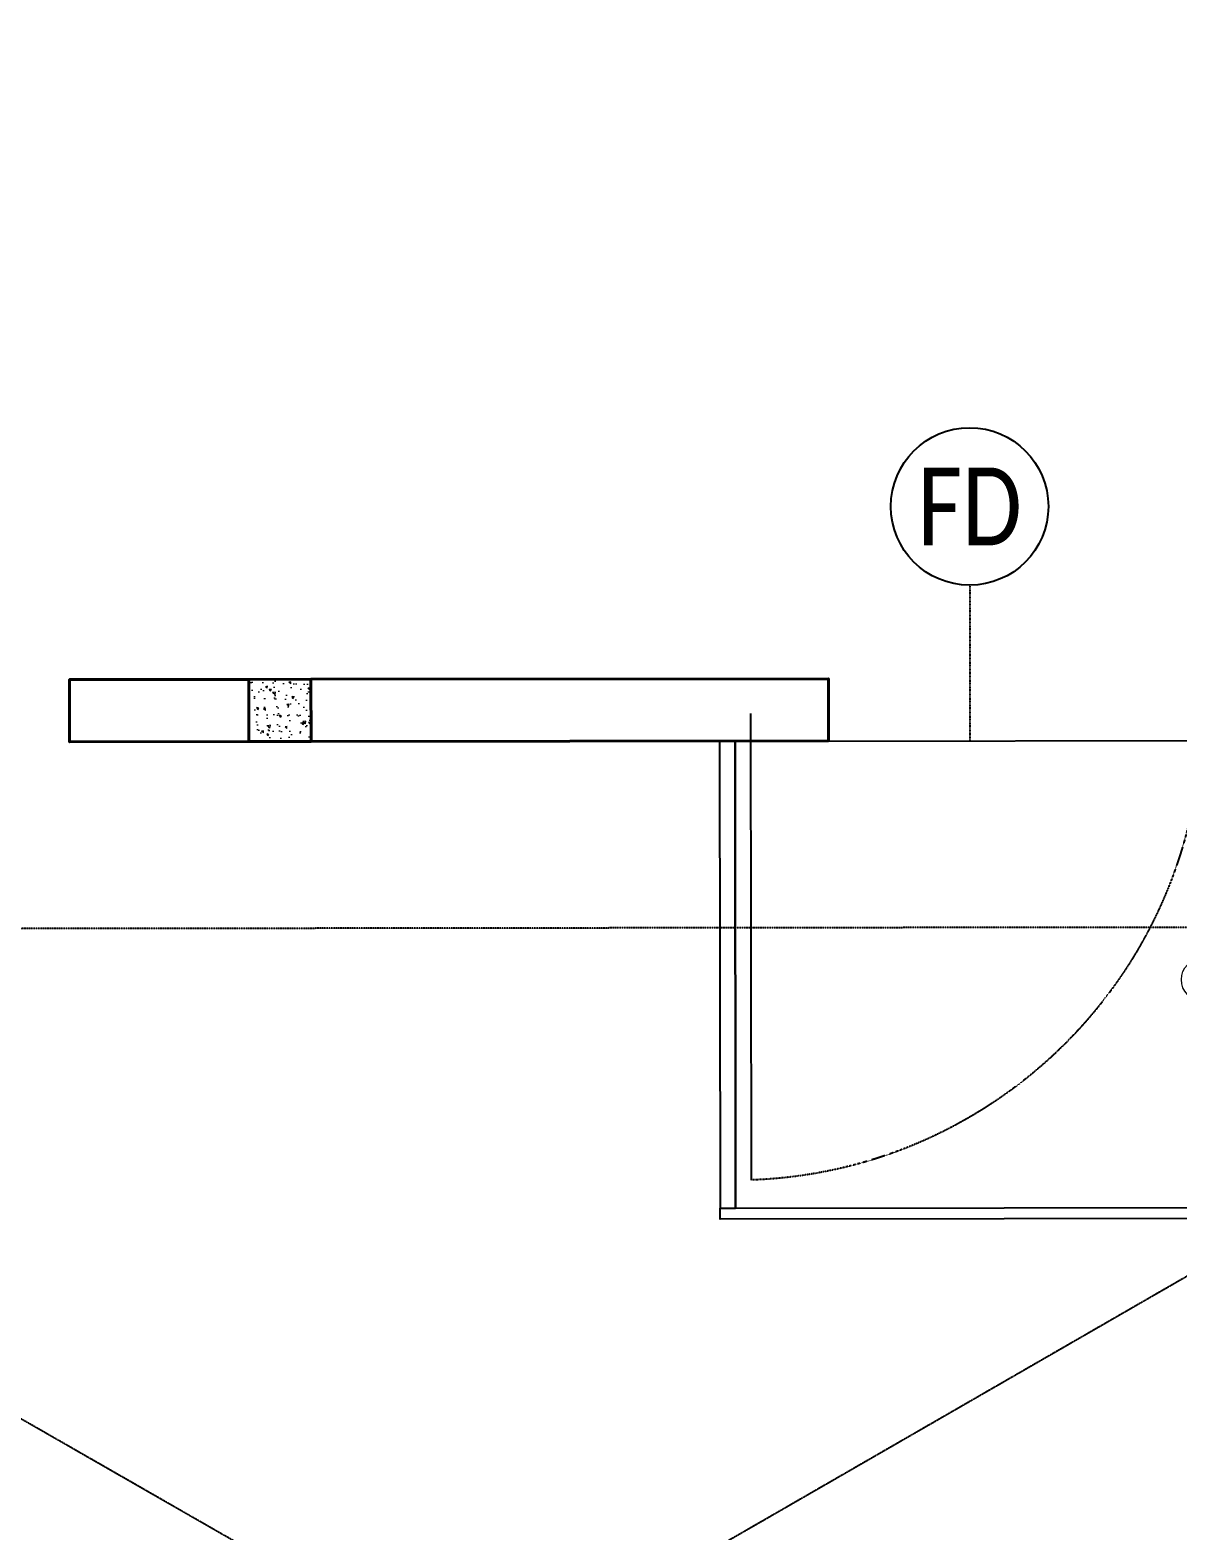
# Model space of a CAD drawing. Header units: feet. Extents: x -99009 to 3252343, y -11094690 to 9035152.
# Drawn here: x 2523095 to 2526783, y -1909078 to -1904256 of the extents above; entities that cross this region are included whole.
import ezdxf

# ---------------------------------------------------------------- set-up
doc = ezdxf.new("R2010")
doc.units = ezdxf.units.FT
doc.linetypes.add('HIDDEN', pattern=[0.375, 0.25, -0.125])
doc.linetypes.add('HIDDEN2', pattern=[0.1875, 0.125, -0.0625])
for name, color, linetype in [('1', 1, 'Continuous'), ('DOOR', 5, 'Continuous'), ('TEXT DETAILS', 190, 'Continuous')]:
    doc.layers.add(name, color=color, linetype=linetype)
for name, color, linetype, lineweight in [('ELEVATION', 2, 'Continuous', 25), ('ELEVATION 1', 254, 'Continuous', 15), ('RCC', 3, 'Continuous', 40), ('ROAD', 134, 'Continuous', 0), ('WALL', 10, 'Continuous', 40)]:
    doc.layers.add(name, color=color, linetype=linetype, lineweight=lineweight)
doc.styles.add('CALIBRI', font='calibri.ttf', dxfattribs={"width": 0.8})
doc.dimstyles.new('MERAKI 100', dxfattribs={"dimtxt": 1250, "dimasz": 500, "dimexe": 150, "dimexo": 0, "dimgap": 0, "dimtad": 0, "dimdec": 0, "dimzin": 0, "dimdsep": 46, "dimtxsty": 'CALIBRI', "dimblk": 'OPEN90', "dimcen": 0, "dimclrd": 8, "dimclre": 8, "dimclrt": 256, "dimadec": 0, "dimazin": 0, "dimtfac": 1, "dimtdec": 0, "dimtix": 1, "dimtofl": 0, "dimtmove": 0, "dimatfit": 0, "dimldrblk": 'OPEN90', "dimfxl": 1, "dimtolj": 1, "dimtzin": 0, "dimlwd": -1, "dimlwe": -1, "dimarcsym": 1})

# ---------------------------------------------------------------- blocks, each defined once
blk = doc.blocks.new('RCC COLUMN')
at = {"layer": 'ROAD'}
h = blk.add_hatch(dxfattribs=at)
h.set_pattern_fill('AR-CONC', color=252, scale=10)
h.set_pattern_definition([(50, (-23146.816, 205572.735), (71.726018, -6.275213), [7.5, -82.5]), (355, (-23146.82, 205572.735), (-13.875133, 75.219213), [6, -66]), (100.451444, (-23140.84, 205572.21), (57.850885, 68.944), [6.37402, -70.11421]), (46.1842, (-23146.82, 205592.735), (106.724133, -16.551928), [11.25, -123.75]), (96.635635, (-23137.92, 205591.36), (93.466195, 97.41186), [9.561034, -105.171376]), (351.184164, (-23146.82, 205592.73), (93.466195, 97.41186), [9, -99]), (21, (-23136.816, 205587.735), (59.690705, -40.261889), [7.5, -82.5]), (326, (-23136.82, 205587.735), (24.331533, 72.515005), [6, -66]), (71.451445, (-23131.84, 205584.38), (84.022238, 32.253115), [6.37402, -70.11421]), (37.5, (-23146.816, 205572.735), (1.2159855, 33.2893854), [0, -65.2, 0, -67, 0, -66.25]), (7.5, (-23146.816, 205572.735), (26.306954, 39.441171), [0, -38.2, 0, -63.7, 0, -25.25]), (327.5, (-23169.116, 205572.735), (53.3822436, -2.2554872), [0, -25, 0, -78, 0, -103.5]), (317.5, (-23179.116, 205572.735), (58.318617, 10.010498), [0, -32.5, 0, -51.8, 0, -73.5])])
h.paths.add_polyline_path([(-100, -115), (100, -115), (100, 85), (-100, 85)])
at = {"layer": 'RCC'}
blk.add_lwpolyline([(-100, -115), (100, -115), (100, 85), (-100, 85)], close=True, dxfattribs=at)
blk = doc.blocks.new('DOOR 123')
blk.add_lwpolyline([(-1380.7, 0), (-1380.7, 1500, -0.410737)], format="xyb")
at = {"linetype": 'HIDDEN2'}
blk.add_lwpolyline([(-1380.7, 1499.2, -0.404482), (69.3, 0)], format="xyb", dxfattribs=at)
blk = doc.blocks.new('_Open90')
at = {"color": 0, "linetype": 'ByBlock', "lineweight": -2}
for p, q in [((-0.5, 0.5), (0, 0)), ((0, 0), (-1, 0)), ((0, 0), (-0.5, -0.5))]:
    blk.add_line(p, q, dxfattribs=at)
blk = doc.blocks.new('FDEAST')
at = {"layer": 'TEXT DETAILS', "linetype": 'HIDDEN', "ltscale": 0.5}
blk.add_lwpolyline([(0, 500), (0, 0)], dxfattribs=at)
at = {"layer": 'TEXT DETAILS'}
blk.add_circle((0, 753), 253, dxfattribs=at)
at = {"layer": 'TEXT DETAILS', "insert": (0, 753), "char_height": 250, "width": 261.905, "attachment_point": 5, "style": 'CALIBRI'}
blk.add_mtext('FD', dxfattribs=at)
blk = doc.blocks.new('FFS EAST SIDE')
at = {"layer": 'ELEVATION'}
for points in [[(0.1, 0), (-49.9, 0), (-49.9, -1500.1), (0.1, -1500.1)], [(3600.1, -1500), (3600.1, -1536), (-49.9, -1536), (-49.9, -1500)]]:
    blk.add_lwpolyline(points, close=True, dxfattribs=at)
for points in [[(0, 0), (0, -1500)], [(0.1, 0), (3600.1, 0)], [(1500.1, 0), (1500.1, -1536)], [(1800.1, 0), (1800.1, -1500)], [(2100.1, 0), (2100.1, -1500)], [(2400.1, 0), (2400.1, -1500)], [(2700.1, 0), (2700.1, -1500)], [(3000.1, 0), (3000.1, -1500)], [(3300.1, 0), (3300.1, -1500)], [(3600.1, 0), (3600.1, -1500)]]:
    blk.add_lwpolyline(points, dxfattribs=at)
at = {"layer": 'ELEVATION 1'}
blk.add_circle((1500.1, -768), 67.1, dxfattribs=at)
blk.add_blockref('FDEAST', (754.6, 0))
at = {"layer": 'DOOR', "xscale": -1, "rotation": 180}
blk.add_blockref('DOOR 123', (1430.8, 89.1), dxfattribs=at)
at = {"layer": 'ELEVATION 1'}
blk.add_leader([(3600.1, -768), (1500.1, -768)], dimstyle='MERAKI 100', override={"dimtxt": 50, "dimasz": 500, "dimgap": 0, "dimtad": 0}, dxfattribs=at)

msp = doc.modelspace()

# ---------------------------------------------------------------- linework, layer by layer
at = {"layer": '1'}
msp.add_arc((2520410.24778, -1978395.99612), 100000, 84.1346387202, 194.3871675539, dxfattribs=at)
at = {"layer": 'ELEVATION', "linetype": 'HIDDEN'}
for points in [[(2529489.72448, -1893835.93596), (2529504.82485, -1907135.92729), (2520325.31233, -1907146.34951), (2520330.81886, -1911996.34638), (2529565.81291, -1911985.86127), (2529702.62054, -2004963.77257)], [(2528759.85105, -1907136.77321), (2520330.81886, -1911996.34638)], [(2528765.35758, -1911986.77009), (2520325.31233, -1907146.34951)]]:
    msp.add_lwpolyline(points, dxfattribs=at)
at = {"layer": 'WALL'}
for points in [[(2523797.53567, -1906542.40687), (2523797.3086, -1906342.407), (2523221.85557, -1906343.06035), (2523222.08264, -1906543.06022)], [(2525659.73308, -1906540.2926), (2525659.50601, -1906340.29273), (2523997.30847, -1906342.17993), (2523997.53554, -1906542.1798)]]:
    msp.add_lwpolyline(points, close=True, dxfattribs=at)

# ---------------------------------------------------------------- block references
for name, p, rotation in [('FFS EAST SIDE', (2525359.5634, -1906540.6334), 0.06505171407317947), ('RCC COLUMN', (2523882.42208, -1906442.31043), 90.06505171407352)]:
    msp.add_blockref(name, p, dxfattribs=dict(rotation=rotation))

doc.saveas('drawing.dxf')
